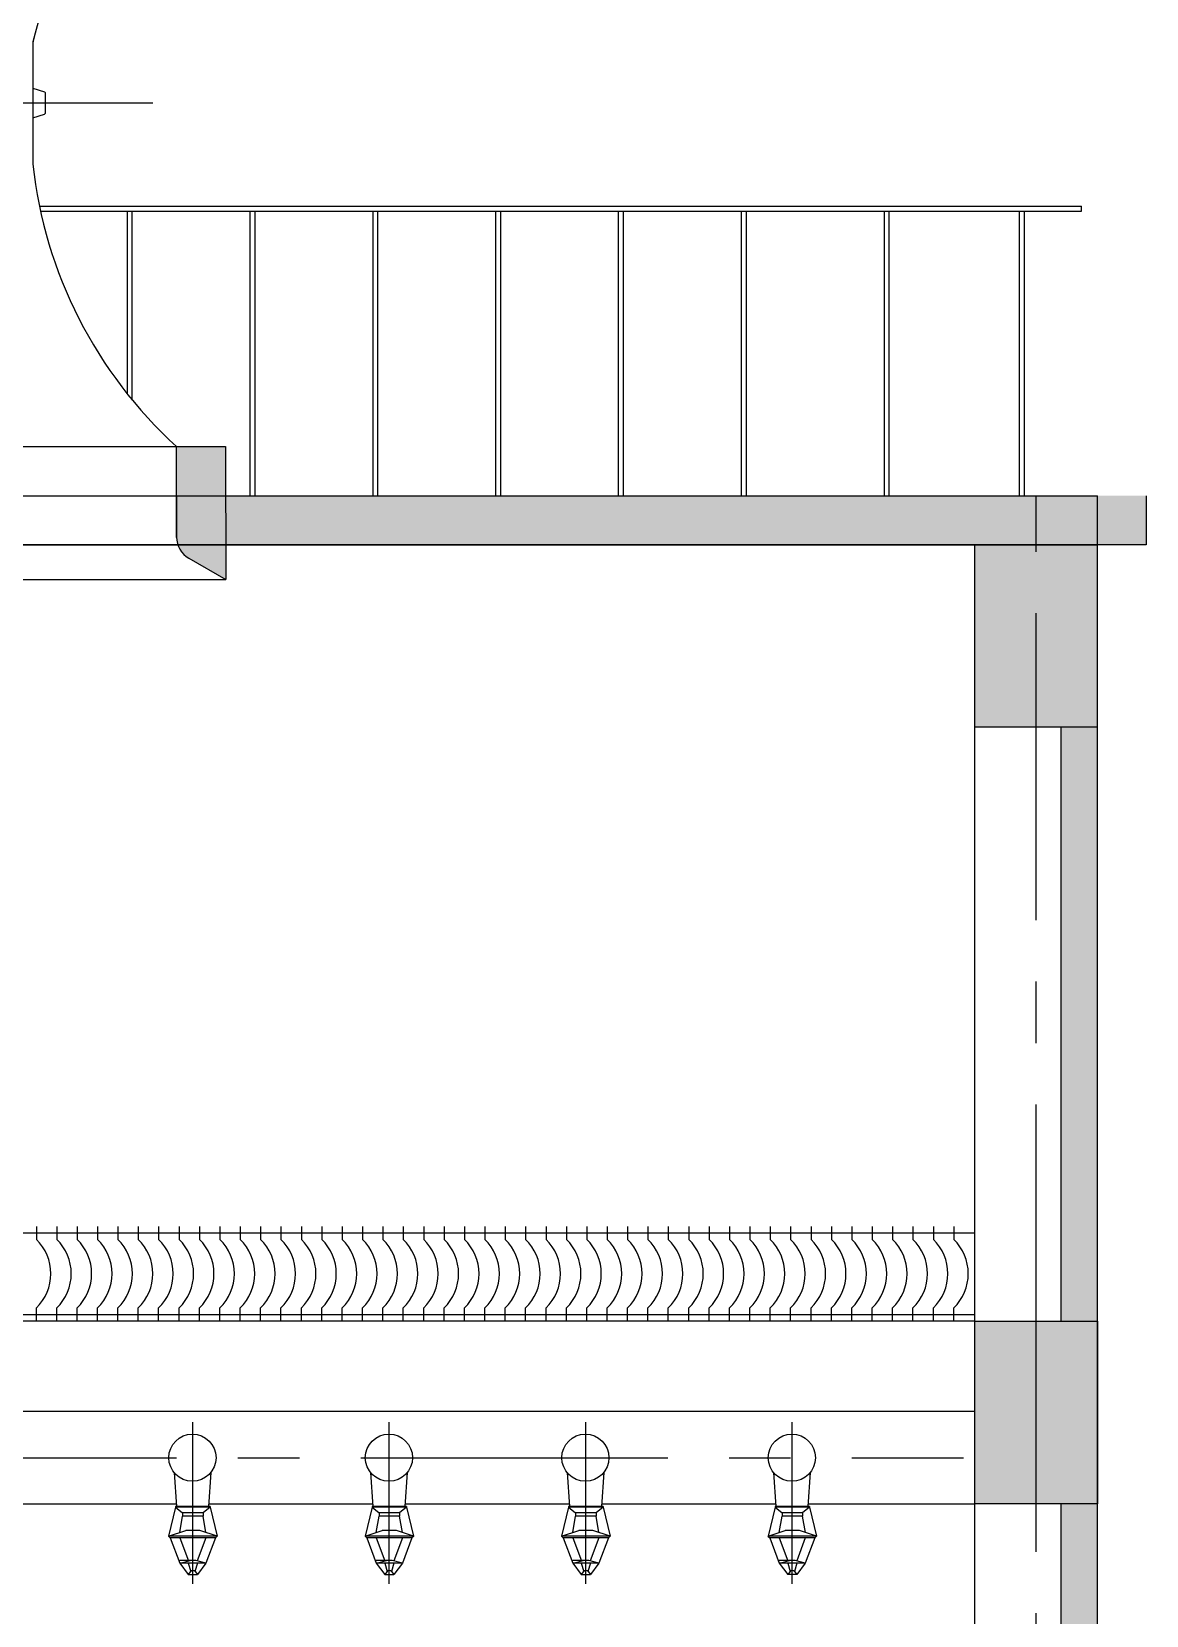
# Model space of a CAD drawing. Extents: x 1427168 to 1936200, y 1176778 to 1377202.
# Drawn here: x 1644041 to 1648579, y 1356997 to 1363445 of the extents above; entities that cross this region are included whole.
import ezdxf
from ezdxf.lldxf.tags import DXFTag

# ---------------------------------------------------------------- set-up
doc = ezdxf.new("R2010")
doc.units = 0
doc.header["$LTSCALE"] = 1000
doc.header["$MEASUREMENT"] = 0
doc.linetypes.add('CENTER', pattern=[2, 1.25, -0.25, 0.25, -0.25])
doc.linetypes.add('DOTE', pattern=[2.4200000000000004, 2, -0.2, 0.02, -0.2])
doc.layers.get('0').update_dxf_attribs({"linetype": 'CONTINUOUS'})
for name, color, linetype in [('01粗实线层', 7, 'CONTINUOUS'), ('5剖面线层', 2, 'CONTINUOUS'), ('DOTE', 1, 'DOTE'), ('中心线', 1, 'ACAD_ISO04W100')]:
    doc.layers.add(name, color=color, linetype=linetype)
tags = doc.linetypes.add('ACAD_ISO04W100', pattern=[30, 24, -3, 0, -3]).pattern_tags.tags
tags[10:11] = [DXFTag(74, 4), DXFTag(75, 0), DXFTag(340, '0'), DXFTag(46, 1.0), DXFTag(50, 0.0), DXFTag(44, 0.0), DXFTag(45, 0.0)]
tags[8:9] = [DXFTag(74, 4), DXFTag(75, 0), DXFTag(340, '0'), DXFTag(46, 1.0), DXFTag(50, 0.0), DXFTag(44, 0.0), DXFTag(45, 0.0)]
tags[6:7] = [DXFTag(74, 4), DXFTag(75, 0), DXFTag(340, '0'), DXFTag(46, 1.0), DXFTag(50, 0.0), DXFTag(44, 0.0), DXFTag(45, 0.0)]
tags[4:5] = [DXFTag(74, 4), DXFTag(75, 0), DXFTag(340, '0'), DXFTag(46, 1.0), DXFTag(50, 0.0), DXFTag(44, 0.0), DXFTag(45, 0.0)]

msp = doc.modelspace()

# ---------------------------------------------------------------- hatches: boundary and pattern name
at = {"layer": '01粗实线层'}
msp.add_hatch(color=0, dxfattribs=at).paths.add_polyline_path([(1647880.323937117, 1357450.171464853), (1648380.323937118, 1357450.171464853), (1648380.323937118, 1358195.029454128), (1647880.323937117, 1358195.029454128)])
at = {"layer": '5剖面线层'}
h = msp.add_hatch(color=7, dxfattribs=at)
h.paths.add_polyline_path([(1644830.323937118, 1361555.660408369), (1648130.323937118, 1361555.660408369), (1648130.323937118, 1361355.660408369), (1644830.451621832, 1361355.660408369)])
h.paths.add_polyline_path([(1644630.203998676, 1361555.660408369), (1644830.323937118, 1361555.660408369), (1644830.451621832, 1361355.660408369), (1644635.455203967, 1361355.660408369, -0.0773609791140351), (1644630.210571004, 1361385.97030561)])
h.paths.add_polyline_path([(1644810.323937118, 1361755.660408373), (1644830.196252404, 1361755.660408373), (1644830.323937118, 1361555.660408369), (1644810.323937118, 1361555.660408369)])
h.paths.add_polyline_path([(1644810.323937118, 1361755.660408373), (1644810.323937118, 1361555.660408369), (1644630.323937118, 1361555.660408369), (1644630.323937118, 1361755.660408373)])
edge = h.paths.add_edge_path()
edge.add_arc((1644730.196252404, 1361387.662498006), 99.99999999998712, 198.6641886127421, 240.0788048966127, ccw=False)
edge.add_line((1644635.455203967, 1361355.660408369), (1644830.451621832, 1361355.660408369))
edge.add_line((1644830.451621832, 1361355.660408369), (1644830.541720673, 1361214.53334785))
edge.add_line((1644830.541720673, 1361214.53334785), (1644680.315413219, 1361300.991269318))
for points in [[(1648380.323937118, 1361555.660408369), (1648130.323937118, 1361555.660408369), (1648130.323937118, 1361355.660408369), (1648380.323937118, 1361355.660408369)], [(1648578.607540918, 1361355.660408369), (1648578.607540918, 1361555.660408369), (1648380.323937118, 1361555.660408369), (1648380.323937118, 1361355.660408369)]]:
    msp.add_hatch(color=7, dxfattribs=at).paths.add_polyline_path(points)
h = msp.add_hatch(color=7, dxfattribs=at)
h.paths.add_polyline_path([(1648002.984663162, 1361355.660408368), (1647880.323937118, 1361355.660408368), (1647880.323937118, 1360610.802419093), (1648002.984663162, 1360610.802419093)])
h.paths.add_polyline_path([(1648130.323937118, 1361355.660408368), (1648002.984663162, 1361355.660408368), (1648002.984663162, 1360610.802419093), (1648130.323937118, 1360610.802419093)])
h.paths.add_polyline_path([(1648380.323937118, 1361355.660408368), (1648130.323937118, 1361355.660408368), (1648130.323937118, 1360610.802419093), (1648380.323937118, 1360610.802419093)])
at = {"layer": '5剖面线层', "linetype": 'BYBLOCK', "ltscale": 1e-05}
for points in [[(1648380.323937118, 1360612.839475805), (1648230.323937118, 1360612.839475805), (1648230.323937118, 1358195.029454128), (1648380.323937118, 1358195.029454128)], [(1648380.133809771, 1357450.171464853), (1648230.133809771, 1357450.171464853), (1648230.133809771, 1354028.004017657), (1648380.187165549, 1354028.004017657)]]:
    msp.add_hatch(color=0, dxfattribs=at).paths.add_polyline_path(points)

# ---------------------------------------------------------------- linework, layer by layer
for p, q in [((1640162.608872626, 1361755.660408373), (1644630.196252404, 1361755.660408373)), ((1644450.323937118, 1361755.660408373), (1644630.323937118, 1361755.660408373)), ((1644630.196252404, 1361555.660408371), (1644630.196252404, 1361387.662498006)), ((1648578.607540918, 1361555.660408369), (1648578.607540918, 1361355.660408369)), ((1644680.315413219, 1361300.991269318), (1644830.541720673, 1361214.53334785)), ((1640005.322821421, 1361214.53334785), (1644830.541720673, 1361214.53334785)), ((1648380.323937118, 1360612.839475805), (1647880.323937118, 1360612.839475805))]:
    msp.add_line(p, q)
at = {"color": 4}
for p, q in [((1644767.002959993, 1357439.444082578), (1644767.002959993, 1357437.139392366)), ((1645426.416857094, 1357439.444082578), (1645426.416857094, 1357437.139392366))]:
    msp.add_line(p, q, dxfattribs=at)
msp.add_arc((1644730.196252404, 1361387.662498006), 100, 180, 240.078804894841)
at = {"layer": '01粗实线层', "color": 0}
for p, q in [((1644530.606773102, 1365191.604130835), (1644045.322493686, 1363404.366435305)), ((1644045.322493686, 1363405.025165446), (1644045.322493686, 1362905.025498086)), ((1644045.322493686, 1363215.043927145), (1644093.188797728, 1363200.602927997)), ((1644095.322493686, 1363197.730730701), (1644095.322493686, 1363112.321353307)), ((1644045.322493686, 1363095.148138583), (1644093.180864336, 1363109.475656014)), ((1644072.459950142, 1362734.277727733), (1648315.272344921, 1362734.277727733)), ((1644076.726286649, 1362714.277727733), (1648315.272344921, 1362714.277727733)), ((1644430.323937118, 1361969.767080784), (1644430.323937118, 1362714.277727733)), ((1644430.323937118, 1361969.767080784), (1644430.323937118, 1362714.277727733)), ((1644450.323937118, 1361945.021889346), (1644450.323937118, 1362714.277727733)), ((1644450.323937118, 1361945.021889346), (1644450.323937118, 1362714.277727733)), ((1644930.323937118, 1361555.660408369), (1644930.323937118, 1362714.277727733)), ((1644950.323937118, 1361555.660408369), (1644950.323937118, 1362714.277727733)), ((1645430.323937118, 1361555.660408369), (1645430.323937118, 1362714.277727733)), ((1645450.323937118, 1361555.660408369), (1645450.323937118, 1362714.277727733)), ((1645930.323937118, 1361555.660408369), (1645930.323937118, 1362714.277727733)), ((1645950.323937118, 1361555.660408369), (1645950.323937118, 1362714.277727733)), ((1646430.323937118, 1361555.660408369), (1646430.323937118, 1362714.277727733)), ((1646450.323937118, 1361555.660408369), (1646450.323937117, 1362714.277727733)), ((1646930.323937118, 1361555.660408369), (1646930.323937118, 1362714.277727733)), ((1646950.323937118, 1361555.660408369), (1646950.323937118, 1362714.277727733)), ((1647512.045931261, 1361555.660408369), (1647512.045931261, 1362714.277727733)), ((1647512.045931261, 1361555.660408369), (1647512.045931261, 1362714.277727733)), ((1647532.045931261, 1361555.660408369), (1647532.045931261, 1362714.277727733)), ((1647532.045931261, 1361555.660408369), (1647532.045931261, 1362714.277727733)), ((1648061.997865616, 1361555.660408369), (1648061.997865616, 1362714.277727733)), ((1648081.997865616, 1361555.660408369), (1648081.997865616, 1362714.277727733)), ((1648315.272344921, 1362714.277727733), (1648315.272344921, 1362734.277727733)), ((1644630.210571004, 1361385.97030562), (1644630.196252404, 1361755.660408373)), ((1644630.196252404, 1361755.660408373), (1644830.196252404, 1361755.660408373)), ((1644630.323937118, 1361555.660408371), (1644630.323937118, 1361755.660408371)), ((1644630.323937118, 1361755.660408371), (1644830.323937118, 1361755.660408371)), ((1644630.323937118, 1361555.660408371), (1644630.323937118, 1361755.660408371)), ((1644630.323937118, 1361755.660408371), (1644830.323937118, 1361755.660408371)), ((1644830.196252404, 1361755.660408373), (1644830.541720673, 1361214.53334785)), ((1644830.320793035, 1361755.682809641), (1644830.321579044, 1361555.682809643)), ((1644830.323937118, 1361755.660408371), (1644830.323937118, 1361555.660408371)), ((1629880.323937118, 1361555.660408369), (1648380.323937118, 1361555.660408369)), ((1648380.323937118, 1357450.171464853), (1648380.323937118, 1361555.660408369)), ((1639280.32282142, 1361355.660408369), (1648380.323937118, 1361355.660408369)), ((1639280.322821421, 1361355.660408369), (1648380.323937118, 1361355.660408369)), ((1648578.607540918, 1361355.660408369), (1639280.325052815, 1361355.660408369)), ((1648559.404592071, 1361355.660408369), (1639280.325052815, 1361355.660408369)), ((1647880.323937118, 1345255.660408369), (1647880.133806773, 1361355.660408369)), ((1640005.322821421, 1358553.890551693), (1647880.323937118, 1358553.890551705)), ((1644059.513912661, 1358580.54339838), (1644059.513912661, 1358527.237705006)), ((1644142.513912661, 1358580.54339838), (1644142.513912661, 1358527.237705006)), ((1644225.513912661, 1358580.54339838), (1644225.513912661, 1358527.237705006)), ((1644308.513912661, 1358580.54339838), (1644308.513912661, 1358527.237705006)), ((1644391.513912661, 1358580.54339838), (1644391.513912661, 1358527.237705006)), ((1644474.513912661, 1358580.54339838), (1644474.513912661, 1358527.237705006)), ((1644557.513912661, 1358580.54339838), (1644557.513912661, 1358527.237705006)), ((1644640.513912661, 1358580.54339838), (1644640.513912661, 1358527.237705006)), ((1644723.513912661, 1358580.54339838), (1644723.513912661, 1358527.237705006)), ((1644806.513912661, 1358580.54339838), (1644806.513912661, 1358527.237705006)), ((1644889.513912661, 1358580.54339838), (1644889.513912661, 1358527.237705006)), ((1644972.513912661, 1358580.54339838), (1644972.513912661, 1358527.237705006)), ((1645055.513912661, 1358580.54339838), (1645055.513912661, 1358527.237705006)), ((1645138.513912661, 1358580.54339838), (1645138.513912661, 1358527.237705006)), ((1645221.513912661, 1358580.54339838), (1645221.513912661, 1358527.237705006)), ((1645304.513912661, 1358580.54339838), (1645304.513912661, 1358527.237705006)), ((1645387.513912661, 1358580.54339838), (1645387.513912661, 1358527.237705006)), ((1645470.513912661, 1358580.54339838), (1645470.513912661, 1358527.237705006)), ((1645553.513912661, 1358580.54339838), (1645553.513912661, 1358527.237705006)), ((1645636.513912661, 1358580.54339838), (1645636.513912661, 1358527.237705006)), ((1645719.513912661, 1358580.54339838), (1645719.513912661, 1358527.237705006)), ((1645802.513912661, 1358580.54339838), (1645802.513912661, 1358527.237705006)), ((1645885.513912661, 1358580.54339838), (1645885.513912661, 1358527.237705006)), ((1645968.513912661, 1358580.54339838), (1645968.513912661, 1358527.237705006)), ((1646051.513912661, 1358580.54339838), (1646051.513912661, 1358527.237705006)), ((1646134.513912661, 1358580.54339838), (1646134.513912661, 1358527.237705006)), ((1646217.513912661, 1358580.54339838), (1646217.513912661, 1358527.237705006)), ((1646300.513912661, 1358580.54339838), (1646300.513912661, 1358527.237705006)), ((1646383.513912661, 1358580.54339838), (1646383.513912661, 1358527.237705006)), ((1646466.513912661, 1358580.54339838), (1646466.513912661, 1358527.237705006)), ((1646549.513912661, 1358580.54339838), (1646549.513912661, 1358527.237705006)), ((1646632.513912661, 1358580.54339838), (1646632.513912661, 1358527.237705006)), ((1646715.513912661, 1358580.54339838), (1646715.513912661, 1358527.237705006)), ((1646798.513912661, 1358580.54339839), (1646798.513912661, 1358527.237705017)), ((1646881.513912661, 1358580.54339839), (1646881.513912661, 1358527.237705017)), ((1646964.513912661, 1358580.54339839), (1646964.513912661, 1358527.237705017)), ((1647047.513912661, 1358580.54339839), (1647047.513912661, 1358527.237705017)), ((1647130.513912661, 1358580.54339839), (1647130.513912661, 1358527.237705017)), ((1647213.513912661, 1358580.54339839), (1647213.513912661, 1358527.237705017)), ((1647296.513912661, 1358580.54339839), (1647296.513912661, 1358527.237705017)), ((1647379.513912661, 1358580.543398391), (1647379.513912661, 1358527.237705017)), ((1647462.513912661, 1358580.543398391), (1647462.513912661, 1358527.237705017)), ((1647545.513912661, 1358580.543398391), (1647545.513912661, 1358527.237705017)), ((1647628.513912661, 1358580.543398391), (1647628.513912661, 1358527.237705017)), ((1647711.513912661, 1358580.543398391), (1647711.513912661, 1358527.237705017)), ((1647794.513912661, 1358580.543398391), (1647794.513912661, 1358527.237705017)), ((1644059.513912661, 1358195.029454128), (1644059.513912661, 1358248.335147502)), ((1644142.513912661, 1358195.029454128), (1644142.513912661, 1358248.335147502)), ((1644225.513912661, 1358195.029454128), (1644225.513912661, 1358248.335147502)), ((1644308.513912661, 1358195.029454128), (1644308.513912661, 1358248.335147502)), ((1644391.513912661, 1358195.029454128), (1644391.513912661, 1358248.335147502)), ((1644474.513912661, 1358195.029454128), (1644474.513912661, 1358248.335147502)), ((1644557.513912661, 1358195.029454128), (1644557.513912661, 1358248.335147502)), ((1644640.513912661, 1358195.029454128), (1644640.513912661, 1358248.335147502)), ((1644723.513912661, 1358195.029454128), (1644723.513912661, 1358248.335147502)), ((1644806.513912661, 1358195.029454128), (1644806.513912661, 1358248.335147502)), ((1644889.513912661, 1358195.029454128), (1644889.513912661, 1358248.335147502)), ((1644972.513912661, 1358195.029454128), (1644972.513912661, 1358248.335147502)), ((1645055.513912661, 1358195.029454128), (1645055.513912661, 1358248.335147502)), ((1645138.513912661, 1358195.029454128), (1645138.513912661, 1358248.335147502)), ((1645221.513912661, 1358195.029454128), (1645221.513912661, 1358248.335147502)), ((1645304.513912661, 1358195.029454128), (1645304.513912661, 1358248.335147502)), ((1645387.513912661, 1358195.029454128), (1645387.513912661, 1358248.335147502)), ((1645470.513912661, 1358195.029454128), (1645470.513912661, 1358248.335147502)), ((1645553.513912661, 1358195.029454128), (1645553.513912661, 1358248.335147502)), ((1645636.513912661, 1358195.029454128), (1645636.513912661, 1358248.335147502)), ((1645719.513912661, 1358195.029454128), (1645719.513912661, 1358248.335147502)), ((1645802.513912661, 1358195.029454128), (1645802.513912661, 1358248.335147502)), ((1645885.513912661, 1358195.029454128), (1645885.513912661, 1358248.335147502)), ((1645968.513912661, 1358195.029454128), (1645968.513912661, 1358248.335147502)), ((1646051.513912661, 1358195.029454128), (1646051.513912661, 1358248.335147502)), ((1646134.513912661, 1358195.029454128), (1646134.513912661, 1358248.335147502)), ((1646217.513912661, 1358195.029454128), (1646217.513912661, 1358248.335147502)), ((1646300.513912661, 1358195.029454128), (1646300.513912661, 1358248.335147502)), ((1646383.513912661, 1358195.029454128), (1646383.513912661, 1358248.335147502)), ((1646466.513912661, 1358195.029454128), (1646466.513912661, 1358248.335147502)), ((1646549.513912661, 1358195.029454128), (1646549.513912661, 1358248.335147502)), ((1646632.513912661, 1358195.029454128), (1646632.513912661, 1358248.335147502)), ((1646715.513912661, 1358195.029454128), (1646715.513912661, 1358248.335147502)), ((1646715.513912661, 1358195.029454139), (1646715.513912661, 1358248.335147512)), ((1646798.513912661, 1358195.029454139), (1646798.513912661, 1358248.335147512)), ((1646881.513912661, 1358195.029454139), (1646881.513912661, 1358248.335147512)), ((1646964.513912661, 1358195.029454139), (1646964.513912661, 1358248.335147512)), ((1647047.513912661, 1358195.029454139), (1647047.513912661, 1358248.335147512)), ((1647130.513912661, 1358195.029454139), (1647130.513912661, 1358248.335147512)), ((1647213.513912661, 1358195.029454139), (1647213.513912661, 1358248.335147512)), ((1647296.513912661, 1358195.029454139), (1647296.513912661, 1358248.335147512)), ((1647296.513912661, 1358195.029454139), (1647296.513912661, 1358248.335147513)), ((1647379.513912661, 1358195.029454139), (1647379.513912661, 1358248.335147513)), ((1647462.513912661, 1358195.029454139), (1647462.513912661, 1358248.335147513)), ((1647545.513912661, 1358195.029454139), (1647545.513912661, 1358248.335147513)), ((1647628.513912661, 1358195.029454139), (1647628.513912661, 1358248.335147513)), ((1647711.513912661, 1358195.029454139), (1647711.513912661, 1358248.335147513)), ((1647794.513912661, 1358195.029454139), (1647794.513912661, 1358248.335147513)), ((1647880.323937118, 1358195.029454128), (1639380.323937118, 1358195.029454128)), ((1640005.322821421, 1358221.682300815), (1647880.323937118, 1358221.682300815)), ((1647880.323937117, 1358195.029454128), (1648380.323937117, 1358195.029454128)), ((1647880.323937117, 1357827.171464853), (1639380.323937118, 1357827.171464853)), ((1644620.182984508, 1357578.453583762), (1644629.835517985, 1357439.444082578)), ((1644769.741422835, 1357578.453583762), (1644760.088889358, 1357439.444082578)), ((1645420.182984508, 1357578.453583762), (1645429.835517985, 1357439.444082578)), ((1645569.741422835, 1357578.453583762), (1645560.088889358, 1357439.444082578)), ((1646220.182984508, 1357578.453583762), (1646229.835517985, 1357439.444082578)), ((1646369.741422835, 1357578.453583762), (1646360.088889358, 1357439.444082578)), ((1647060.799166097, 1357578.453583762), (1647070.451699573, 1357439.444082578)), ((1647210.357604423, 1357578.453583762), (1647200.705070947, 1357439.444082578)), ((1643960.833776691, 1357450.171464853), (1644629.090630652, 1357450.171464853)), ((1644626.416857094, 1357437.139392366), (1644598.248421177, 1357319.600191582)), ((1644626.416857094, 1357439.444082578), (1644626.416857094, 1357437.139392366)), ((1644767.002959993, 1357439.444082578), (1644626.416857094, 1357439.444082578)), ((1644626.416857094, 1357437.139392366), (1644655.225484737, 1357414.092490252)), ((1644767.002959993, 1357437.139392366), (1644626.416857094, 1357437.139392366)), ((1644643.318607104, 1357334.513120749), (1644655.225484737, 1357400.264348983)), ((1644655.225484737, 1357414.092490252), (1644655.225484737, 1357400.264348983)), ((1644738.19433235, 1357414.092490252), (1644655.225484737, 1357414.092490252)), ((1644738.19433235, 1357400.264348983), (1644655.225484737, 1357400.264348983)), ((1644767.002959993, 1357437.139392366), (1644738.19433235, 1357414.092490252)), ((1644738.19433235, 1357414.092490252), (1644738.19433235, 1357400.264348983)), ((1644750.101209984, 1357334.513120749), (1644738.19433235, 1357400.264348983)), ((1644760.833776691, 1357450.171464853), (1645429.090630652, 1357450.171464853)), ((1644767.002959993, 1357437.139392366), (1644795.171395911, 1357319.600191582)), ((1645426.416857094, 1357437.139392366), (1645398.248421177, 1357319.600191582)), ((1645567.002959993, 1357439.444082578), (1645426.416857094, 1357439.444082578)), ((1645426.416857094, 1357437.139392366), (1645455.225484737, 1357414.092490252)), ((1645567.002959993, 1357437.139392366), (1645426.416857094, 1357437.139392366)), ((1645443.318607104, 1357334.513120749), (1645455.225484737, 1357400.264348983)), ((1645455.225484737, 1357414.092490252), (1645455.225484737, 1357400.264348983)), ((1645538.19433235, 1357414.092490252), (1645455.225484737, 1357414.092490252)), ((1645538.19433235, 1357400.264348983), (1645455.225484737, 1357400.264348983)), ((1645567.002959993, 1357437.139392366), (1645538.19433235, 1357414.092490252)), ((1645538.19433235, 1357414.092490252), (1645538.19433235, 1357400.264348983)), ((1645550.101209984, 1357334.513120749), (1645538.19433235, 1357400.264348983)), ((1645560.833776691, 1357450.171464853), (1646229.090630652, 1357450.171464853)), ((1645567.002959993, 1357439.444082578), (1645567.002959993, 1357437.139392366)), ((1645567.002959993, 1357437.139392366), (1645595.171395911, 1357319.600191582)), ((1646226.416857094, 1357437.139392366), (1646198.248421177, 1357319.600191582)), ((1646226.416857094, 1357439.444082578), (1646226.416857094, 1357437.139392366)), ((1646367.002959993, 1357439.444082578), (1646226.416857094, 1357439.444082578)), ((1646226.416857094, 1357437.139392366), (1646255.225484737, 1357414.092490252)), ((1646367.002959993, 1357437.139392366), (1646226.416857094, 1357437.139392366)), ((1646243.318607104, 1357334.513120749), (1646255.225484737, 1357400.264348983)), ((1646255.225484737, 1357414.092490252), (1646255.225484737, 1357400.264348983)), ((1646338.19433235, 1357414.092490252), (1646255.225484737, 1357414.092490252)), ((1646338.19433235, 1357400.264348983), (1646255.225484737, 1357400.264348983)), ((1646367.002959993, 1357437.139392366), (1646338.19433235, 1357414.092490252)), ((1646338.19433235, 1357414.092490252), (1646338.19433235, 1357400.264348983)), ((1646350.101209984, 1357334.513120749), (1646338.19433235, 1357400.264348983)), ((1646360.833776691, 1357450.171464853), (1647069.706812241, 1357450.171464853)), ((1646367.002959993, 1357439.444082578), (1646367.002959993, 1357437.139392366)), ((1646367.002959993, 1357437.139392366), (1646395.171395911, 1357319.600191582)), ((1647067.033038683, 1357437.139392366), (1647038.864602765, 1357319.600191582)), ((1647067.033038683, 1357439.444082578), (1647067.033038683, 1357437.139392366)), ((1647207.619141581, 1357439.444082578), (1647067.033038683, 1357439.444082578)), ((1647067.033038683, 1357437.139392366), (1647095.841666326, 1357414.092490252)), ((1647207.619141581, 1357437.139392366), (1647067.033038683, 1357437.139392366)), ((1647083.934788692, 1357334.513120749), (1647095.841666326, 1357400.264348983)), ((1647095.841666326, 1357414.092490252), (1647095.841666326, 1357400.264348983)), ((1647178.810513938, 1357414.092490252), (1647095.841666326, 1357414.092490252)), ((1647178.810513938, 1357400.264348983), (1647095.841666326, 1357400.264348983)), ((1647207.619141581, 1357437.139392366), (1647178.810513938, 1357414.092490252)), ((1647178.810513938, 1357414.092490252), (1647178.810513938, 1357400.264348983)), ((1647190.717391572, 1357334.513120749), (1647178.810513938, 1357400.264348983)), ((1647201.449958279, 1357450.171464853), (1647880.323937117, 1357450.171464853)), ((1647207.619141581, 1357439.444082578), (1647207.619141581, 1357437.139392366)), ((1647207.619141581, 1357437.139392366), (1647235.787577499, 1357319.600191582)), ((1648380.133809771, 1357450.171464853), (1647880.323937117, 1357450.171464853)), ((1648380.323937118, 1345255.660408369), (1648380.133809771, 1357450.171464853)), ((1644598.248421177, 1357319.600191582), (1644667.9012809, 1357342.647093697)), ((1644725.518536187, 1357342.647093697), (1644667.9012809, 1357342.647093697)), ((1644795.171395911, 1357319.600191582), (1644725.518536187, 1357342.647093697)), ((1645398.248421177, 1357319.600191582), (1645467.9012809, 1357342.647093697)), ((1645525.518536187, 1357342.647093697), (1645467.9012809, 1357342.647093697)), ((1645595.171395911, 1357319.600191582), (1645525.518536187, 1357342.647093697)), ((1646198.248421177, 1357319.600191582), (1646267.9012809, 1357342.647093697)), ((1646325.518536187, 1357342.647093697), (1646267.9012809, 1357342.647093697)), ((1646395.171395911, 1357319.600191582), (1646325.518536187, 1357342.647093697)), ((1647038.864602765, 1357319.600191582), (1647108.517462489, 1357342.647093697)), ((1647166.134717775, 1357342.647093697), (1647108.517462489, 1357342.647093697)), ((1647235.787577499, 1357319.600191582), (1647166.134717775, 1357342.647093697)), ((1644795.811587636, 1357319.600191582), (1644597.608229451, 1357319.600191582)), ((1644597.608229451, 1357319.600191582), (1644604.522300085, 1357312.686120948)), ((1644604.522300085, 1357312.686120948), (1644643.70203368, 1357208.975061432)), ((1644788.897517001, 1357312.686120948), (1644604.522300085, 1357312.686120948)), ((1644643.70203368, 1357312.686120948), (1644678.767664118, 1357218.715514332)), ((1644749.717783407, 1357312.686120948), (1644714.652152969, 1357218.715514332)), ((1644788.897517001, 1357312.686120948), (1644749.717783407, 1357208.975061432)), ((1644795.811587636, 1357319.600191582), (1644788.897517001, 1357312.686120948)), ((1645595.811587636, 1357319.600191582), (1645397.608229451, 1357319.600191582)), ((1645397.608229451, 1357319.600191582), (1645404.522300085, 1357312.686120948)), ((1645404.522300085, 1357312.686120948), (1645443.70203368, 1357208.975061432)), ((1645588.897517001, 1357312.686120948), (1645404.522300085, 1357312.686120948)), ((1645443.70203368, 1357312.686120948), (1645478.767664118, 1357218.715514332)), ((1645549.717783407, 1357312.686120948), (1645514.652152969, 1357218.715514332)), ((1645588.897517001, 1357312.686120948), (1645549.717783407, 1357208.975061432)), ((1645595.811587636, 1357319.600191582), (1645588.897517001, 1357312.686120948)), ((1646395.811587636, 1357319.600191582), (1646197.608229451, 1357319.600191582)), ((1646197.608229451, 1357319.600191582), (1646204.522300085, 1357312.686120948)), ((1646204.522300085, 1357312.686120948), (1646243.70203368, 1357208.975061432)), ((1646388.897517001, 1357312.686120948), (1646204.522300085, 1357312.686120948)), ((1646243.70203368, 1357312.686120948), (1646278.767664118, 1357218.715514332)), ((1646349.717783407, 1357312.686120948), (1646314.652152969, 1357218.715514332)), ((1646388.897517001, 1357312.686120948), (1646349.717783407, 1357208.975061432)), ((1646395.811587636, 1357319.600191582), (1646388.897517001, 1357312.686120948)), ((1647236.427769224, 1357319.600191582), (1647038.224411039, 1357319.600191582)), ((1647038.224411039, 1357319.600191582), (1647045.138481674, 1357312.686120948)), ((1647045.138481674, 1357312.686120948), (1647084.318215269, 1357208.975061432)), ((1647229.51369859, 1357312.686120948), (1647045.138481674, 1357312.686120948)), ((1647084.318215269, 1357312.686120948), (1647119.383845706, 1357218.715514332)), ((1647190.333964995, 1357312.686120948), (1647155.268334558, 1357218.715514332)), ((1647229.51369859, 1357312.686120948), (1647190.333964995, 1357208.975061432)), ((1647236.427769224, 1357319.600191582), (1647229.51369859, 1357312.686120948)), ((1644708.233359601, 1357220.49851249), (1644643.70203368, 1357220.49851249)), ((1644643.70203368, 1357208.975061432), (1644685.186457486, 1357220.49851249)), ((1644749.717783407, 1357208.975061432), (1644643.70203368, 1357208.975061432)), ((1644643.70203368, 1357208.975061432), (1644678.272386852, 1357162.881257204)), ((1644678.272386852, 1357208.975061432), (1644688.343234657, 1357175.405568749)), ((1644715.147430235, 1357208.975061432), (1644705.07658243, 1357175.405568749)), ((1644749.717783407, 1357208.975061432), (1644708.233359601, 1357220.49851249)), ((1644749.717783407, 1357208.975061432), (1644715.147430235, 1357162.881257204)), ((1645508.233359601, 1357220.49851249), (1645443.70203368, 1357220.49851249)), ((1645443.70203368, 1357208.975061432), (1645485.186457486, 1357220.49851249)), ((1645549.717783407, 1357208.975061432), (1645443.70203368, 1357208.975061432)), ((1645443.70203368, 1357208.975061432), (1645478.272386852, 1357162.881257204)), ((1645478.272386852, 1357208.975061432), (1645488.343234657, 1357175.405568749)), ((1645515.147430235, 1357208.975061432), (1645505.07658243, 1357175.405568749)), ((1645549.717783407, 1357208.975061432), (1645508.233359601, 1357220.49851249)), ((1645549.717783407, 1357208.975061432), (1645515.147430235, 1357162.881257204)), ((1646308.233359601, 1357220.49851249), (1646243.70203368, 1357220.49851249)), ((1646243.70203368, 1357208.975061432), (1646285.186457486, 1357220.49851249)), ((1646349.717783407, 1357208.975061432), (1646243.70203368, 1357208.975061432)), ((1646243.70203368, 1357208.975061432), (1646278.272386852, 1357162.881257204)), ((1646278.272386852, 1357208.975061432), (1646288.343234657, 1357175.405568749)), ((1646315.147430235, 1357208.975061432), (1646305.07658243, 1357175.405568749)), ((1646349.717783407, 1357208.975061432), (1646308.233359601, 1357220.49851249)), ((1646349.717783407, 1357208.975061432), (1646315.147430235, 1357162.881257204)), ((1647148.849541189, 1357220.49851249), (1647084.318215269, 1357220.49851249)), ((1647084.318215269, 1357208.975061432), (1647125.802639075, 1357220.49851249)), ((1647190.333964995, 1357208.975061432), (1647084.318215269, 1357208.975061432)), ((1647084.318215269, 1357208.975061432), (1647118.88856844, 1357162.881257204)), ((1647118.88856844, 1357208.975061432), (1647128.959416245, 1357175.405568749)), ((1647155.763611824, 1357208.975061432), (1647145.692764018, 1357175.405568749)), ((1647190.333964995, 1357208.975061432), (1647148.849541189, 1357220.49851249)), ((1647190.333964995, 1357208.975061432), (1647155.763611824, 1357162.881257204)), ((1644687.711605036, 1357174.680279933), (1644678.272386852, 1357162.881257204)), ((1644678.272386852, 1357162.881257204), (1644715.147430235, 1357162.881257204)), ((1644705.708212051, 1357174.680279933), (1644715.147430235, 1357162.881257204)), ((1645487.711605036, 1357174.680279933), (1645478.272386852, 1357162.881257204)), ((1645478.272386852, 1357162.881257204), (1645515.147430235, 1357162.881257204)), ((1645505.708212051, 1357174.680279933), (1645515.147430235, 1357162.881257204)), ((1646287.711605036, 1357174.680279933), (1646278.272386852, 1357162.881257204)), ((1646278.272386852, 1357162.881257204), (1646315.147430235, 1357162.881257204)), ((1646305.708212051, 1357174.680279933), (1646315.147430235, 1357162.881257204)), ((1647128.327786624, 1357174.680279933), (1647118.88856844, 1357162.881257204)), ((1647155.763611824, 1357162.881257204), (1647118.88856844, 1357162.881257204)), ((1647146.32439364, 1357174.680279933), (1647155.763611824, 1357162.881257204))]:
    msp.add_line(p, q, dxfattribs=at)
at = {"layer": '01粗实线层', "linetype": 'BYBLOCK', "ltscale": 1e-05}
for p, q in [((1648230.323937118, 1360612.839475805), (1648230.323937118, 1358195.029454128)), ((1648230.133809771, 1357450.171464853), (1648230.133809771, 1353869.06494619))]:
    msp.add_line(p, q, dxfattribs=at)
at = {"layer": '01粗实线层', "color": 0}
msp.add_lwpolyline([(1647880.323937117, 1358195.029454128), (1648380.323937118, 1358195.029454128), (1648380.323937118, 1357450.171464853), (1647880.323937117, 1357450.171464853)], close=True, dxfattribs=at)
for centre in [(1644694.962203671, 1357638.671453978), (1645494.962203671, 1357638.671453978), (1646294.962203671, 1357638.671453978), (1647135.57838526, 1357638.671453978)]:
    msp.add_circle(centre, 96.01105932117207, dxfattribs=at)
for centre, radius, start, end in [((1644115.4502604, 1363395.290486823), 70.13330469605951, 160.7902721639432, 180.7200358434029), ((1644092.391313342, 1363197.753495886), 2.931268746630965, 359.5550179070174, 74.37412905066725), ((1644092.391313342, 1363112.298588123), 2.931268746630965, 285.6258709493328, 0.4449820796428095), ((1645860.51210248, 1363105.244295761), 1826.128882110203, 186.2745587986367, 227.649776832982), ((1643925.038940371, 1358387.786426254), 193.7270691408576, 313.9592454352741, 46.04075456472586), ((1644008.038940371, 1358387.786426254), 193.7270691408576, 313.9592454352741, 46.04075456472586), ((1644091.038940371, 1358387.786426254), 193.7270691408576, 313.9592454352741, 46.04075456472586), ((1644174.038940371, 1358387.786426254), 193.7270691408576, 313.9592454352741, 46.04075456472586), ((1644257.038940371, 1358387.786426254), 193.7270691408576, 313.9592454352741, 46.04075456472586), ((1644340.038940371, 1358387.786426254), 193.7270691408576, 313.9592454352741, 46.04075456472586), ((1644423.038940371, 1358387.786426254), 193.7270691408576, 313.9592454352741, 46.04075456472586), ((1644506.038940371, 1358387.786426254), 193.7270691408576, 313.9592454352741, 46.04075456472586), ((1644589.038940371, 1358387.786426254), 193.7270691408576, 313.9592454352741, 46.04075456472586), ((1644672.038940371, 1358387.786426254), 193.7270691408576, 313.9592454352741, 46.04075456472586), ((1644755.038940371, 1358387.786426254), 193.7270691408576, 313.9592454352741, 46.04075456472586), ((1644838.038940371, 1358387.786426254), 193.7270691408576, 313.9592454352741, 46.04075456472586), ((1644921.038940371, 1358387.786426254), 193.7270691408576, 313.9592454352741, 46.04075456472586), ((1645004.038940371, 1358387.786426254), 193.7270691408576, 313.9592454352741, 46.04075456472586), ((1645087.038940371, 1358387.786426254), 193.7270691408576, 313.9592454352741, 46.04075456472586), ((1645170.038940371, 1358387.786426254), 193.7270691408576, 313.9592454352741, 46.04075456472586), ((1645253.038940371, 1358387.786426254), 193.7270691408576, 313.9592454352741, 46.04075456472586), ((1645336.038940371, 1358387.786426254), 193.7270691408576, 313.9592454352741, 46.04075456472586), ((1645419.038940371, 1358387.786426254), 193.7270691408576, 313.9592454352741, 46.04075456472586), ((1645502.038940371, 1358387.786426254), 193.7270691408576, 313.9592454352741, 46.04075456472586), ((1645585.038940371, 1358387.786426254), 193.7270691408576, 313.9592454352741, 46.04075456472586), ((1645668.038940371, 1358387.786426254), 193.7270691408576, 313.9592454352741, 46.04075456472586), ((1645751.038940371, 1358387.786426254), 193.7270691408576, 313.9592454352741, 46.04075456472586), ((1645834.038940371, 1358387.786426254), 193.7270691408576, 313.9592454352741, 46.04075456472586), ((1645917.038940371, 1358387.786426254), 193.7270691408576, 313.9592454352741, 46.04075456472586), ((1646000.038940371, 1358387.786426254), 193.7270691408576, 313.9592454352741, 46.04075456472586), ((1646083.038940371, 1358387.786426254), 193.7270691408576, 313.9592454352741, 46.04075456472586), ((1646166.038940371, 1358387.786426254), 193.7270691408576, 313.9592454352741, 46.04075456472586), ((1646249.038940371, 1358387.786426254), 193.7270691408576, 313.9592454352741, 46.04075456472586), ((1646332.038940371, 1358387.786426254), 193.7270691408576, 313.9592454352741, 46.04075456472586), ((1646415.038940371, 1358387.786426254), 193.7270691408576, 313.9592454352741, 46.04075456472586), ((1646498.038940371, 1358387.786426254), 193.7270691408576, 313.9592454352741, 46.04075456472586), ((1646581.038940371, 1358387.786426254), 193.7270691408576, 313.9592454352741, 46.04075456472586), ((1646581.038940371, 1358387.786426264), 193.7270691408576, 313.9592454352741, 46.04075456472586), ((1646664.038940371, 1358387.786426264), 193.7270691408576, 313.9592454352741, 46.04075456472586), ((1646747.038940371, 1358387.786426264), 193.7270691408576, 313.9592454352741, 46.04075456472586), ((1646830.038940371, 1358387.786426264), 193.7270691408576, 313.9592454352741, 46.04075456472586), ((1646913.038940371, 1358387.786426264), 193.7270691408576, 313.9592454352741, 46.04075456472586), ((1646996.038940371, 1358387.786426264), 193.7270691408576, 313.9592454352741, 46.04075456472586), ((1647079.038940371, 1358387.786426264), 193.7270691408576, 313.9592454352741, 46.04075456472586), ((1647162.038940371, 1358387.786426264), 193.7270691408576, 313.9592454352741, 46.04075456472586), ((1647162.038940371, 1358387.786426265), 193.7270691408576, 313.9592454352741, 46.04075456472586), ((1647245.038940371, 1358387.786426265), 193.7270691408576, 313.9592454352741, 46.04075456472586), ((1647328.038940371, 1358387.786426265), 193.7270691408576, 313.9592454352741, 46.04075456472586), ((1647411.038940371, 1358387.786426265), 193.7270691408576, 313.9592454352741, 46.04075456472586), ((1647494.038940371, 1358387.786426265), 193.7270691408576, 313.9592454352741, 46.04075456472586), ((1647577.038940371, 1358387.786426265), 193.7270691408576, 313.9592454352741, 46.04075456472586), ((1647660.038940371, 1358387.786426265), 193.7270691408576, 313.9592454352741, 46.04075456472586), ((1644696.709908543, 1357167.481637127), 11.52345105726264, 38.6598082520067, 141.3401917479933), ((1645496.709908543, 1357167.481637127), 11.52345105726264, 38.6598082520067, 141.3401917479933), ((1646296.709908543, 1357167.481637127), 11.52345105726264, 38.6598082520067, 141.3401917479933), ((1647137.326090132, 1357167.481637127), 11.52345105726264, 38.6598082520067, 141.3401917479933)]:
    msp.add_arc(centre, radius, start, end, dxfattribs=at)
at = {"layer": 'DOTE', "linetype": 'CENTER'}
for p, q in [((1633820.141040928, 1363155.025331766), (1644533.833545659, 1363155.025331766)), ((1648130.323937118, 1357827.171464853), (1648130.323937118, 1361555.660408369)), ((1648130.323937118, 1345255.660408369), (1648130.323937118, 1357827.171464853)), ((1639380.323937118, 1357638.671453978), (1647834.676401224, 1357638.671453978))]:
    msp.add_line(p, q, dxfattribs=at)
at = {"layer": '中心线', "ltscale": 50}
for p, q in [((1644694.962203671, 1357783.594113983), (1644694.962203671, 1357124.522599073)), ((1645494.962203671, 1357783.594113983), (1645494.962203671, 1357124.522599073)), ((1646294.962203671, 1357783.594113983), (1646294.962203671, 1357124.522599073)), ((1647135.57838526, 1357783.594113983), (1647135.57838526, 1357124.522599073))]:
    msp.add_line(p, q, dxfattribs=at)

doc.saveas('drawing.dxf')
